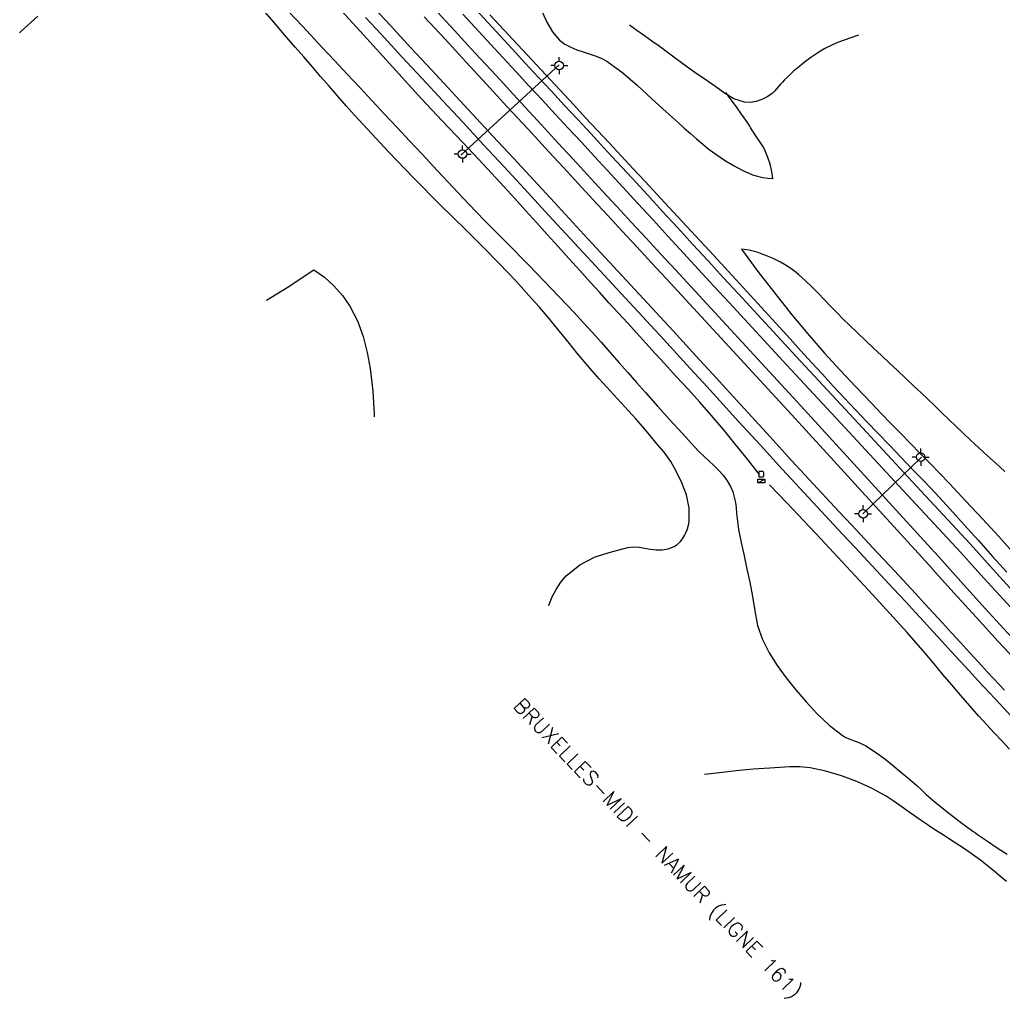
# Model space of a CAD drawing. Header units: millimetres. Extents: x 159000 to 160001, y 158000 to 159001.
# Drawn here: x 159329.7 to 159445.2, y 158151 to 158266 of the extents above; entities that cross this region are included whole.
import ezdxf

# ---------------------------------------------------------------- set-up
doc = ezdxf.new("R2010")
doc.units = ezdxf.units.MM
doc.layers.get('0').update_dxf_attribs({"linetype": 'CONTINUOUS'})
for name, color, linetype in [('W0211', 2, 'CONTINUOUS'), ('W0214', 2, 'CONTINUOUS'), ('W0438', 7, 'CONTINUOUS'), ('W0610', 7, 'CONTINUOUS'), ('W0611', 7, 'CONTINUOUS'), ('W0700', 7, 'CONTINUOUS'), ('W0989', 7, 'CONTINUOUS')]:
    doc.layers.add(name, color=color, linetype=linetype)
doc.styles.get("Standard").update_dxf_attribs({"font": 'romans.shx', "width": 0.85})

# ---------------------------------------------------------------- blocks, each defined once
blk = doc.blocks.new('T610')
for p, q in [((-0.500001, 0), (-1.000002, 0)), ((0, 0.500001), (0, 1.000002)), ((0.500001, 0), (1.000002, 0)), ((0, -0.500001), (0, -1.000002))]:
    blk.add_line(p, q)
blk.add_ellipse((0, 0), major_axis=(-0.353554, 0.353554), ratio=1, start_param=3.926990817, end_param=10.2101761242)
blk = doc.blocks.new('T438')
for p, q in [((-0.4, 0.2), (0.4, 0.2)), ((-0.4, -0.2), (-0.4, 0.2)), ((0.15, 1.1), (-0.3, 1.1)), ((-0.3, 1.1), (-0.3, 0.5)), ((-0.3, 0.5), (0.15, 0.5)), ((0.3, 0.65), (0.3, 0.95)), ((0.4, 0.2), (0.4, -0.2))]:
    blk.add_line(p, q)
at = {"flags": 128}
for points in [[(-0.4, -0.2), (0.4, 0.2)], [(0.4, -0.2), (-0.4, -0.2)]]:
    blk.add_lwpolyline(points, dxfattribs=at)
for centre, major_axis, start_param, end_param in [((0.15, 0.95), (0.106, -0.106), 0.785398, 2.356194), ((0.15, 0.65), (0.106, 0.106), 3.926991, 5.497787)]:
    blk.add_ellipse(centre, major_axis=major_axis, ratio=1, start_param=start_param, end_param=end_param)

msp = doc.modelspace()

# ---------------------------------------------------------------- linework, layer by layer
at = {"layer": 'W0211'}
for points in [[(159382.15, 158241.23), (159379.07, 158244.27), (159376.04, 158247.34), (159373.05, 158250.46), (159370.1, 158253.61), (159369.07, 158254.73), (159368.06, 158255.86), (159367.07, 158257), (159366.07, 158258.15), (159365.08, 158259.3), (159364.09, 158260.45), (159363.1, 158261.59), (159362.09, 158262.73), (159360.83, 158264.19), (159359.58, 158265.68), (159358.28, 158267.14)], [(159360.61, 158267.66), (159362.94, 158265.18), (159365.27, 158262.69), (159366.74, 158261.13), (159368.21, 158259.56), (159369.67, 158258), (159371.13, 158256.43), (159372.59, 158254.86), (159374.06, 158253.29), (159375.52, 158251.72), (159376.99, 158250.16), (159378.82, 158248.21), (159380.65, 158246.26), (159382.49, 158244.31), (159384.33, 158242.37)], [(159331.89, 158266.37), (159329.88, 158264.58), (159329.74, 158264.4)], [(159384.94, 158266.53), (159388.22, 158263), (159391.51, 158259.48), (159394.79, 158255.95), (159396.19, 158254.45), (159397.58, 158252.95), (159398.98, 158251.45), (159400.38, 158249.96), (159401.77, 158248.46), (159403.17, 158246.96), (159404.57, 158245.46), (159405.96, 158243.96), (159408.58, 158241.13), (159411.19, 158238.3), (159413.81, 158235.47), (159416.42, 158232.64), (159417.68, 158231.25), (159418.94, 158229.87), (159420.2, 158228.48), (159421.46, 158227.09), (159422.72, 158225.7), (159423.99, 158224.32), (159425.26, 158222.94), (159426.53, 158221.57), (159427.86, 158220.16), (159429.2, 158218.75), (159430.55, 158217.35), (159431.9, 158215.96), (159433.25, 158214.56), (159434.59, 158213.16), (159435.93, 158211.76), (159437.26, 158210.35), (159438.96, 158208.51), (159440.64, 158206.66), (159442.31, 158204.79), (159443.98, 158202.93), (159445.65, 158201.07)], [(159391.11, 158266.8), (159391.64, 158265.65), (159392.29, 158264.53), (159393.14, 158263.56), (159393.77, 158263.09), (159394.45, 158262.72), (159395.16, 158262.43), (159395.89, 158262.18), (159396.61, 158261.96), (159397.32, 158261.72), (159398.03, 158261.43), (159398.69, 158261.07), (159400.55, 158259.73), (159402.28, 158258.23), (159403.95, 158256.67), (159405.64, 158255.15), (159406.36, 158254.52), (159407.07, 158253.88), (159407.78, 158253.23), (159408.49, 158252.59), (159409.21, 158251.95), (159409.94, 158251.33), (159410.7, 158250.73), (159411.47, 158250.16), (159412.5, 158249.47), (159413.55, 158248.82), (159414.65, 158248.24), (159415.8, 158247.76), (159416.39, 158247.58), (159416.98, 158247.44), (159417.59, 158247.36), (159418.2, 158247.32)], [(159384.1, 158242.6), (159386.83, 158239.88), (159389.53, 158237.14), (159392.2, 158234.37), (159394.83, 158231.57), (159395.9, 158230.42), (159396.96, 158229.25), (159398.01, 158228.08), (159399.05, 158226.9), (159400.09, 158225.72), (159401.13, 158224.54), (159402.17, 158223.37), (159403.21, 158222.2), (159404.65, 158220.59), (159406.09, 158218.99), (159407.53, 158217.39), (159408.97, 158215.79), (159409.52, 158215.23), (159410.08, 158214.69), (159410.66, 158214.16), (159411.24, 158213.63), (159411.8, 158213.07), (159412.33, 158212.47), (159412.81, 158211.83), (159413.21, 158211.13), (159413.47, 158210.53), (159413.65, 158209.91), (159413.77, 158209.27), (159413.86, 158208.63), (159413.92, 158208), (159413.98, 158207.37), (159414.05, 158206.74), (159414.15, 158206.11), (159414.47, 158204.56), (159414.8, 158203), (159415.13, 158201.45), (159415.46, 158199.9), (159415.77, 158198.23), (159416.04, 158196.53), (159416.39, 158194.84), (159416.94, 158193.2), (159417.73, 158191.61), (159418.68, 158190.11), (159419.73, 158188.69), (159420.83, 158187.32), (159422.08, 158185.85), (159423.39, 158184.44), (159424.8, 158183.11), (159426.33, 158181.93), (159426.66, 158181.73), (159427, 158181.56), (159427.35, 158181.42), (159427.71, 158181.28), (159428.07, 158181.15), (159428.42, 158181.02), (159428.77, 158180.86), (159429.1, 158180.68), (159430.24, 158179.95), (159431.32, 158179.15), (159432.37, 158178.3), (159433.41, 158177.45), (159433.97, 158176.99), (159434.52, 158176.51), (159435.07, 158176.02), (159435.61, 158175.53), (159436.14, 158175.04), (159436.69, 158174.55), (159437.24, 158174.07), (159437.8, 158173.61), (159438.64, 158172.94), (159439.49, 158172.28), (159440.35, 158171.63), (159441.22, 158171)], [(159391.86, 158197.14), (159391.91, 158197.28), (159392.27, 158198.2), (159392.73, 158199.07), (159393.27, 158199.9), (159393.91, 158200.66), (159395.5, 158201.96), (159397.32, 158202.87), (159399.22, 158203.49), (159401.13, 158203.97), (159401.8, 158204.05), (159402.48, 158204.01), (159403.14, 158203.91), (159403.79, 158203.8), (159404.48, 158203.72), (159405.19, 158203.71), (159405.9, 158203.82), (159406.58, 158204.1), (159406.95, 158204.35), (159407.28, 158204.66), (159407.57, 158205.01), (159407.81, 158205.39), (159408, 158205.78), (159408.15, 158206.19), (159408.26, 158206.61), (159408.34, 158207.04), (159408.36, 158208.62), (159408.02, 158210.16), (159407.47, 158211.59), (159406.84, 158212.96), (159406.19, 158214.1), (159405.41, 158215.16), (159404.57, 158216.16), (159403.74, 158217.16), (159402.92, 158218.14), (159402.09, 158219.1), (159401.24, 158220.04), (159400.38, 158220.98), (159399.51, 158221.91), (159398.65, 158222.85), (159397.8, 158223.79), (159396.96, 158224.74), (159396.06, 158225.8), (159395.18, 158226.86), (159394.3, 158227.93), (159393.43, 158229), (159392.55, 158230.07), (159391.67, 158231.14), (159390.77, 158232.19), (159389.85, 158233.23), (159387.98, 158235.28), (159386.07, 158237.29), (159384.12, 158239.28), (159382.15, 158241.23)], [(159445.42, 158212.91), (159444.39, 158213.84), (159443.36, 158214.76), (159442.34, 158215.69), (159441.33, 158216.64), (159440.5, 158217.42), (159439.67, 158218.22), (159438.84, 158219.01), (159438.01, 158219.8), (159437.19, 158220.6), (159436.36, 158221.39), (159435.53, 158222.19), (159434.7, 158222.98), (159433.76, 158223.87), (159432.82, 158224.75), (159431.88, 158225.64), (159430.94, 158226.52), (159430, 158227.4), (159429.06, 158228.29), (159428.12, 158229.18), (159427.19, 158230.07), (159426.44, 158230.81), (159425.7, 158231.57), (159424.96, 158232.32), (159424.23, 158233.08), (159423.49, 158233.84), (159422.74, 158234.59), (159421.97, 158235.32), (159421.18, 158236.02), (159420.9, 158236.27), (159420.6, 158236.51), (159420.3, 158236.73), (159419.99, 158236.94), (159419.54, 158237.22), (159419.07, 158237.49), (159418.6, 158237.73), (159418.12, 158237.96), (159417.53, 158238.21), (159416.93, 158238.44), (159416.32, 158238.65), (159415.7, 158238.82), (159415.4, 158238.89), (159415.11, 158238.94), (159414.81, 158238.98), (159414.51, 158239.01)], [(159436.96, 158171), (159436.79, 158171.11), (159436.62, 158171.22), (159436.45, 158171.33), (159436.28, 158171.45), (159435.47, 158171.99), (159434.68, 158172.55), (159433.89, 158173.12), (159433.1, 158173.69), (159432.3, 158174.24), (159431.48, 158174.78), (159430.63, 158175.27), (159429.77, 158175.73), (159428.03, 158176.51), (159426.25, 158177.19), (159424.41, 158177.74), (159422.54, 158178.12), (159421.36, 158178.23), (159420.17, 158178.22), (159418.99, 158178.15), (159417.82, 158178.07), (159415.85, 158177.94), (159413.88, 158177.76), (159411.92, 158177.54), (159410.16, 158177.33)], [(159445.62, 158164.78), (159444.99, 158165.27), (159444.38, 158165.77), (159443.77, 158166.28), (159443.16, 158166.79), (159442.54, 158167.28), (159441.9, 158167.75), (159440.68, 158168.59), (159439.45, 158169.4), (159438.2, 158170.2), (159436.96, 158171)], [(159441.22, 158171), (159441.46, 158170.82), (159441.71, 158170.65), (159441.96, 158170.47), (159442.21, 158170.29), (159443.36, 158169.5), (159444.52, 158168.73), (159445.7, 158167.96)]]:
    msp.add_lwpolyline(points, dxfattribs=at)
at = {"layer": 'W0214'}
for points in [[(159376.93, 158256.65), (159373.53, 158260.41), (159370.13, 158264.17), (159366.71, 158267.91)], [(159428.25, 158264.14), (159428.1, 158264.09), (159427.32, 158263.82), (159426.55, 158263.55), (159425.78, 158263.26), (159425.02, 158262.94), (159424.28, 158262.57), (159423.44, 158262.07), (159422.63, 158261.52), (159421.85, 158260.93), (159421.09, 158260.32), (159420.69, 158259.98), (159420.31, 158259.62), (159419.93, 158259.26), (159419.56, 158258.9), (159419.31, 158258.64), (159419.07, 158258.37), (159418.84, 158258.1), (159418.61, 158257.83), (159418.36, 158257.56), (159418.1, 158257.31), (159417.81, 158257.08), (159417.5, 158256.89), (159416.88, 158256.59), (159416.23, 158256.37), (159415.54, 158256.25), (159414.83, 158256.28), (159413.6, 158256.66), (159412.48, 158257.32), (159411.47, 158258.08), (159410.47, 158258.79), (159409.03, 158259.76), (159407.62, 158260.78), (159406.23, 158261.81), (159404.83, 158262.83), (159403.96, 158263.45), (159403.09, 158264.08), (159402.22, 158264.7), (159401.35, 158265.32)], [(159416.55, 158212.58), (159415.19, 158214.35), (159413.8, 158216.09), (159412.39, 158217.82), (159410.95, 158219.52), (159409.6, 158221.06), (159408.22, 158222.58), (159406.82, 158224.08), (159405.44, 158225.59), (159404.35, 158226.78), (159403.27, 158227.97), (159402.19, 158229.16), (159401.1, 158230.35), (159400.02, 158231.54), (159398.93, 158232.73), (159397.85, 158233.92), (159396.77, 158235.11), (159395.5, 158236.51), (159394.23, 158237.92), (159392.96, 158239.33), (159391.69, 158240.74), (159390.42, 158242.15), (159389.15, 158243.56), (159387.87, 158244.96), (159386.59, 158246.36), (159384.19, 158248.95), (159381.79, 158251.53), (159379.36, 158254.1), (159376.93, 158256.65)], [(159418.19, 158247.32), (159418.05, 158248.15), (159417.86, 158248.98), (159417.6, 158249.79), (159417.28, 158250.57), (159417.15, 158250.84), (159417.01, 158251.1), (159416.85, 158251.35), (159416.69, 158251.59), (159416.52, 158251.83), (159416.35, 158252.07), (159416.18, 158252.31), (159416.02, 158252.55), (159415.91, 158252.74), (159415.79, 158252.92), (159415.68, 158253.1), (159415.57, 158253.28), (159415.46, 158253.46), (159415.34, 158253.64), (159415.22, 158253.82), (159415.11, 158254), (159414.51, 158254.86), (159413.91, 158255.71), (159413.29, 158256.56), (159412.66, 158257.39)], [(159414.51, 158239.01), (159416.42, 158236.41), (159418.39, 158233.85), (159420.4, 158231.32), (159422.46, 158228.84), (159424.24, 158226.81), (159426.07, 158224.82), (159427.92, 158222.85), (159429.78, 158220.89), (159430.91, 158219.71), (159432.04, 158218.53), (159433.19, 158217.36), (159434.34, 158216.2), (159435.49, 158215.03), (159436.63, 158213.86), (159437.77, 158212.69), (159438.9, 158211.51), (159440.84, 158209.44), (159442.77, 158207.35), (159444.69, 158205.26), (159446.6, 158203.16)], [(159358.71, 158233.04), (159361.14, 158234.5), (159364.28, 158236.58)], [(159364.28, 158236.58), (159365.52, 158235.71), (159366.64, 158234.7), (159367.65, 158233.57), (159368.51, 158232.33), (159369.4, 158230.6), (159370.06, 158228.76), (159370.53, 158226.89), (159370.88, 158225), (159371.22, 158222.35), (159371.37, 158219.67), (159371.37, 158219.33)], [(159445.97, 158180.32), (159445.06, 158181.27), (159444.15, 158182.23), (159443.25, 158183.19), (159442.37, 158184.17), (159441.29, 158185.39), (159440.23, 158186.61), (159439.19, 158187.85), (159438.14, 158189.09), (159437.1, 158190.33), (159436.05, 158191.56), (159435, 158192.79), (159433.93, 158194.01), (159431.92, 158196.25), (159429.89, 158198.46), (159427.84, 158200.66), (159425.8, 158202.86), (159423.81, 158204.99), (159421.81, 158207.11), (159419.81, 158209.22), (159417.8, 158211.33)]]:
    msp.add_lwpolyline(points, dxfattribs=at)
at = {"layer": 'W0611'}
for points in [[(159393.09, 158260.67), (159381.56, 158250.04)], [(159435.63, 158214.59), (159428.73, 158207.94)]]:
    msp.add_lwpolyline(points, dxfattribs=at)
at = {"layer": 'W0700'}
for points in [[(159371.45, 158267.25), (159373.28, 158265.27), (159375.68, 158262.67), (159378.09, 158260.08), (159380.49, 158257.48), (159382.9, 158254.88), (159385.3, 158252.29), (159387.71, 158249.69), (159390.11, 158247.1), (159392.52, 158244.5), (159396, 158240.74), (159399.48, 158236.98), (159402.96, 158233.21), (159406.43, 158229.45), (159408, 158227.74), (159409.58, 158226.03), (159411.14, 158224.32), (159412.71, 158222.61)], [(159438.01, 158202.49), (159433.88, 158207.02), (159429.74, 158211.55), (159425.6, 158216.08), (159421.46, 158220.6), (159417.79, 158224.6), (159414.11, 158228.59), (159410.43, 158232.58), (159406.76, 158236.57), (159405.04, 158238.43), (159403.31, 158240.3), (159401.59, 158242.16), (159399.87, 158244.02), (159398.15, 158245.88), (159396.43, 158247.74), (159394.71, 158249.6), (159392.98, 158251.47), (159390.54, 158254.11), (159388.1, 158256.75), (159385.67, 158259.4), (159383.23, 158262.04), (159380.79, 158264.69), (159378.35, 158267.33)], [(159382.88, 158267.61), (159385.22, 158265.07), (159387.57, 158262.54), (159389.1, 158260.87), (159390.64, 158259.22), (159392.18, 158257.56), (159393.72, 158255.9), (159395.26, 158254.24), (159396.8, 158252.58), (159398.34, 158250.92), (159399.87, 158249.26), (159401.66, 158247.33), (159403.44, 158245.39), (159405.22, 158243.45), (159407, 158241.51), (159408.79, 158239.58), (159410.57, 158237.64), (159412.35, 158235.7), (159414.13, 158233.77), (159420.93, 158226.42), (159427.72, 158219.08), (159434.52, 158211.75), (159441.33, 158204.42)], [(159370.35, 158266.23), (159372.18, 158264.25), (159374.58, 158261.65), (159376.99, 158259.06), (159379.39, 158256.46), (159381.8, 158253.87), (159384.2, 158251.27), (159386.61, 158248.67), (159389.01, 158246.08), (159391.42, 158243.48), (159394.9, 158239.72), (159398.38, 158235.96), (159401.85, 158232.2), (159405.33, 158228.43), (159406.9, 158226.73), (159408.47, 158225.02), (159410.04, 158223.31), (159411.61, 158221.6)], [(159436.9, 158201.48), (159432.77, 158206.01), (159428.63, 158210.54), (159424.5, 158215.07), (159420.35, 158219.59), (159416.68, 158223.58), (159413.01, 158227.58), (159409.33, 158231.56), (159405.65, 158235.55), (159403.93, 158237.42), (159402.21, 158239.28), (159400.49, 158241.14), (159398.77, 158243), (159397.05, 158244.86), (159395.32, 158246.72), (159393.6, 158248.59), (159391.88, 158250.45), (159389.44, 158253.09), (159387, 158255.73), (159384.57, 158258.38), (159382.13, 158261.02), (159379.69, 158263.67), (159377.25, 158266.31)], [(159381.78, 158266.59), (159384.12, 158264.05), (159386.47, 158261.52), (159388, 158259.86), (159389.54, 158258.2), (159391.08, 158256.54), (159392.62, 158254.88), (159394.16, 158253.22), (159395.7, 158251.57), (159397.24, 158249.91), (159398.77, 158248.24), (159400.56, 158246.31), (159402.34, 158244.37), (159404.12, 158242.44), (159405.9, 158240.5), (159407.68, 158238.56), (159409.46, 158236.62), (159411.25, 158234.68), (159413.03, 158232.75), (159419.82, 158225.4), (159426.62, 158218.06), (159433.43, 158210.73), (159440.24, 158203.4)], [(159412.71, 158222.61), (159415.26, 158219.8), (159417.82, 158217), (159420.38, 158214.21), (159422.95, 158211.41), (159424.44, 158209.8), (159425.94, 158208.2), (159427.43, 158206.59), (159428.93, 158204.99), (159430.43, 158203.39), (159431.93, 158201.78), (159433.42, 158200.18), (159434.91, 158198.57), (159435.97, 158197.42), (159437.03, 158196.27), (159438.09, 158195.12), (159439.15, 158193.97), (159440.2, 158192.81), (159441.26, 158191.66), (159442.32, 158190.51), (159443.38, 158189.36), (159445.36, 158187.23)], [(159411.6, 158221.6), (159414.15, 158218.79), (159416.71, 158215.99), (159419.28, 158213.19), (159421.85, 158210.4), (159423.34, 158208.79), (159424.84, 158207.18), (159426.33, 158205.57), (159427.83, 158203.97), (159429.33, 158202.37), (159430.83, 158200.77), (159432.32, 158199.16), (159433.81, 158197.55), (159434.87, 158196.4), (159435.93, 158195.25), (159436.99, 158194.1), (159438.05, 158192.95), (159439.1, 158191.79), (159440.16, 158190.64), (159441.22, 158189.49), (159442.28, 158188.34), (159444.26, 158186.21), (159446.25, 158184.09)], [(159441.33, 158204.42), (159444.06, 158201.41), (159446.8, 158198.4), (159449.54, 158195.4), (159452.28, 158192.4), (159454.74, 158189.72), (159457.21, 158187.04), (159459.68, 158184.37), (159462.15, 158181.71), (159463.19, 158180.6), (159464.23, 158179.49), (159465.27, 158178.38), (159466.31, 158177.27), (159467.35, 158176.17), (159468.39, 158175.06), (159469.43, 158173.95), (159470.46, 158172.84), (159470.89, 158172.38), (159471.32, 158171.92), (159471.74, 158171.46), (159472.17, 158171)], [(159467.45, 158171), (159465.31, 158173.3), (159463.16, 158175.59), (159461.01, 158177.88), (159458.86, 158180.17), (159457.55, 158181.55), (159456.23, 158182.92), (159454.91, 158184.29), (159453.59, 158185.66), (159452.27, 158187.03), (159450.96, 158188.41), (159449.65, 158189.79), (159448.34, 158191.17), (159445.73, 158193.98), (159443.14, 158196.8), (159440.57, 158199.64), (159438.01, 158202.49)], [(159440.22, 158203.42), (159442.95, 158200.4), (159445.69, 158197.39), (159448.43, 158194.38), (159451.18, 158191.38), (159453.64, 158188.7), (159456.11, 158186.03), (159458.58, 158183.35), (159461.05, 158180.69), (159462.09, 158179.58), (159463.13, 158178.47), (159464.17, 158177.36), (159465.21, 158176.25), (159466.25, 158175.14), (159467.29, 158174.04), (159468.33, 158172.93), (159469.37, 158171.82), (159469.56, 158171.61), (159469.75, 158171.41), (159469.93, 158171.2), (159470.12, 158171)], [(159465.4, 158171), (159463.5, 158173.04), (159461.59, 158175.08), (159459.68, 158177.11), (159457.77, 158179.14), (159456.46, 158180.52), (159455.14, 158181.9), (159453.82, 158183.27), (159452.5, 158184.64), (159451.18, 158186.01), (159449.86, 158187.38), (159448.55, 158188.76), (159447.25, 158190.15), (159444.63, 158192.96), (159442.04, 158195.79), (159439.45, 158198.63), (159436.89, 158201.49)]]:
    msp.add_lwpolyline(points, dxfattribs=at)

# ---------------------------------------------------------------- block references
at = {"layer": 'W0438'}
msp.add_blockref('T438', (159416.82, 158211.79), dxfattribs=at)
at = {"layer": 'W0610'}
for p in [(159393.09, 158260.57), (159381.74, 158250.18), (159435.53, 158214.59), (159428.77, 158207.94)]:
    msp.add_blockref('T610', p, dxfattribs=at)

# ---------------------------------------------------------------- texts
at = {"layer": 'W0989'}
msp.add_text('BRUXELLES-MIDI - NAMUR (LIGNE 161)', height=1.75, rotation=313.7075, dxfattribs=at).set_placement((159387.58, 158185.28))

doc.saveas('drawing.dxf')
